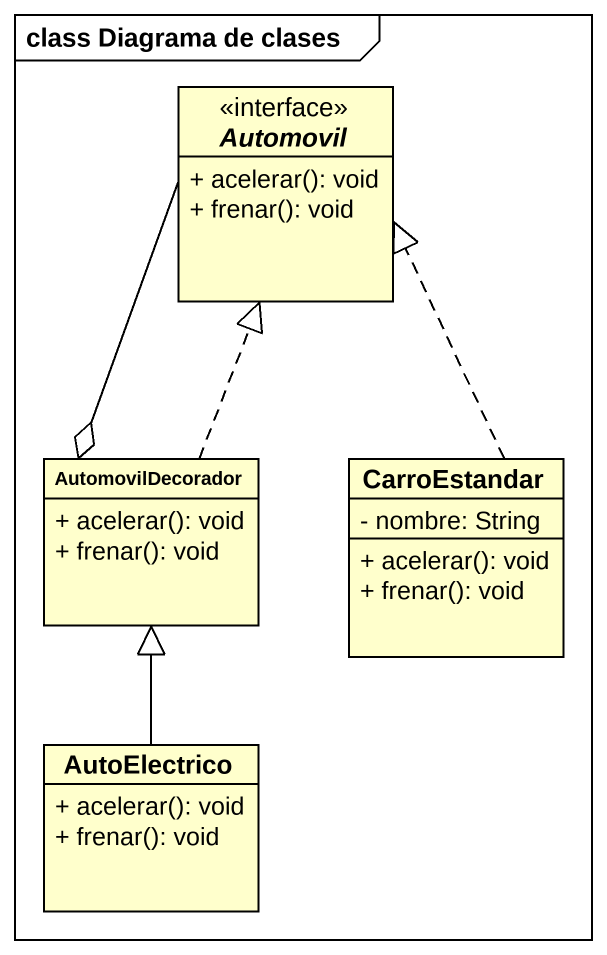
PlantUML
@startuml
mainframe class Diagrama de clases
hide circle
hide empty members
skinparam classAttributeIconSize 0
interface Automovil {
  + acelerar(): void
  + frenar(): void
}
class AutomovilDecorador {
  + acelerar(): void
  + frenar(): void
}
class CarroEstandar {
  - nombre: String
  + acelerar(): void
  + frenar(): void
}
class AutoElectrico {
  + acelerar(): void
  + frenar(): void
}
Automovil --o AutomovilDecorador
AutomovilDecorador .up.|> Automovil
CarroEstandar .up.|> Automovil
AutoElectrico -up-|> AutomovilDecorador
@enduml
